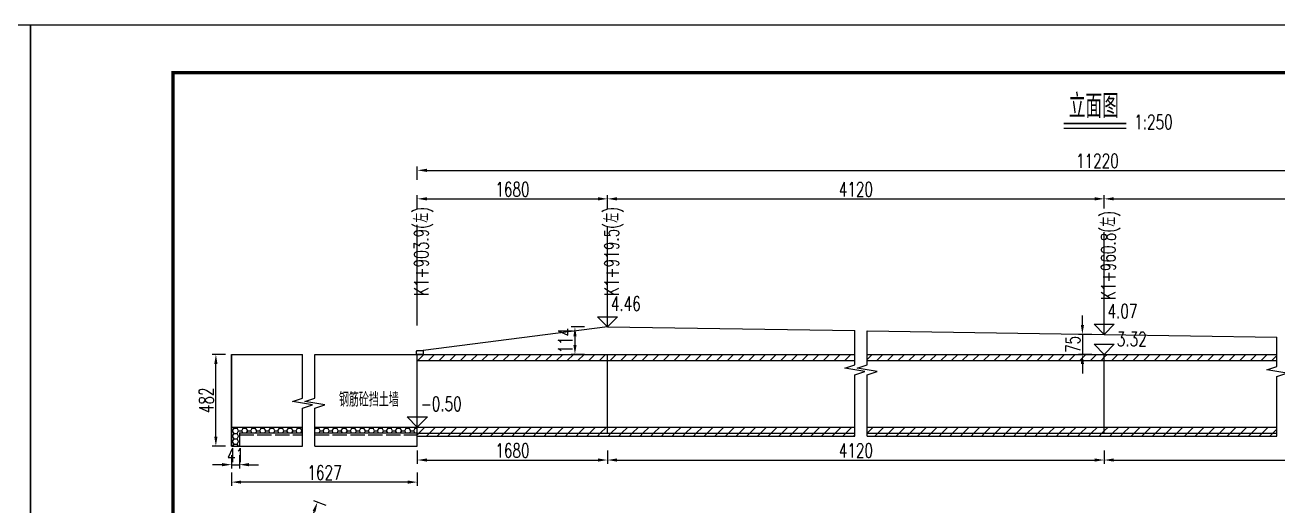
# Model space of a CAD drawing. Header units: millimetres. Extents: x -475 to 1205, y -1212 to 867.
# Drawn here: x 363.7 to 627.2, y 765.9 to 866.9 of the extents above; entities that cross this region are included whole.
import ezdxf
from ezdxf.enums import TextEntityAlignment as Align

# ---------------------------------------------------------------- set-up
doc = ezdxf.new("R2010")
doc.units = ezdxf.units.MM
doc.header["$LTSCALE"] = 0.25
doc.header["$PDMODE"] = 32
doc.header["$PDSIZE"] = 0.5
doc.linetypes.add('ACAD_ISO02W100', pattern=[15, 12, -3])
for name, color, linetype in [('图框', 7, 'Continuous'), ('填充', 8, 'Continuous'), ('帽石', 2, 'Continuous'), ('文字', 7, 'Continuous'), ('标注', 4, 'Continuous'), ('次轮廓线', 7, 'Continuous'), ('箱体', 1, 'Continuous'), ('虚线', 2, 'ACAD_ISO02W100')]:
    doc.layers.add(name, color=color, linetype=linetype)
doc.styles.get("Standard").update_dxf_attribs({"font": 'simplex1.shx', "width": 0.7, "bigfont": 'hztxt.shx'})
doc.dimstyles.new('STANDARD-250', dxfattribs={"dimscale": 0, "dimtxt": 3, "dimasz": 2, "dimexe": 0.8, "dimexo": 1, "dimgap": 0.5, "dimtad": 1, "dimdec": 0, "dimlfac": 25, "dimzin": 9, "dimdsep": 46, "dimtxsty": 'Standard', "dimcen": 0.5, "dimclrd": 256, "dimclre": 256, "dimclrt": 7, "dimadec": 0, "dimazin": 2, "dimtfac": 1, "dimtdec": 0, "dimtix": 1, "dimtmove": 2, "dimatfit": 3, "dimfxl": 0, "dimtolj": 1, "dimtzin": 0, "dimlwd": -1, "dimlwe": -1, "dimarcsym": 0})
pattern_1 = [(45, (0, 4.3855), (-1.122532, 1.122532), [])]
pattern_2 = [(45, (0, 2.3855), (-1.122532, 1.122532), [])]
pattern_3 = [(0, (0, 2.3855), (0.9525, 0.549926), [0.635, -1.27]), (120, (0, 2.3855), (-0.9524999, 0.5499262), [0.635, -1.27]), (60, (0, 2.3855), (1e-07, 1.0998522), [-1.27, 0.635])]

# ---------------------------------------------------------------- blocks, each defined once
blk = doc.blocks.new('*D119')
at = {"layer": 'Defpoints', "color": 0}
for p in [(446.2, 780.31), (486.2, 780.31), (486.2, 775.52)]:
    blk.add_point(p, dxfattribs=at)
at = {"layer": '标注'}
for p, q in [((446.2, 777.52), (446.2, 774.72)), ((486.2, 777.52), (486.2, 774.72)), ((448.2, 775.52), (484.2, 775.52))]:
    blk.add_line(p, q, dxfattribs=at)
for points in [[(448.2, 775.85), (448.2, 775.19), (446.2, 775.52)], [(484.2, 775.85), (484.2, 775.19), (486.2, 775.52)]]:
    blk.add_solid(points, dxfattribs=at)
at = {"layer": '标注', "color": 7, "insert": (466.2, 777.52), "char_height": 3, "attachment_point": 5}
blk.add_mtext('\\A1;1680', dxfattribs=at)
blk = doc.blocks.new('*D120')
at = {"layer": 'Defpoints', "color": 0}
for p in [(486.2, 780.31), (590.66, 780.31), (590.66, 775.52)]:
    blk.add_point(p, dxfattribs=at)
at = {"layer": '标注'}
for p, q in [((486.2, 777.52), (486.2, 774.72)), ((590.66, 777.52), (590.66, 774.72)), ((488.2, 775.52), (588.66, 775.52))]:
    blk.add_line(p, q, dxfattribs=at)
for points in [[(488.2, 775.85), (488.2, 775.19), (486.2, 775.52)], [(588.66, 775.85), (588.66, 775.19), (590.66, 775.52)]]:
    blk.add_solid(points, dxfattribs=at)
at = {"layer": '标注', "color": 7, "insert": (538.43, 777.52), "char_height": 3, "attachment_point": 5}
blk.add_mtext('\\A1;4120', dxfattribs=at)
blk = doc.blocks.new('*D121')
at = {"layer": 'Defpoints', "color": 0}
for p in [(590.66, 780.31), (680.26, 780.31), (680.26, 775.52)]:
    blk.add_point(p, dxfattribs=at)
at = {"layer": '标注'}
for p, q in [((590.66, 777.52), (590.66, 774.72)), ((680.26, 777.52), (680.26, 774.72)), ((592.66, 775.52), (678.26, 775.52))]:
    blk.add_line(p, q, dxfattribs=at)
for points in [[(592.66, 775.85), (592.66, 775.19), (590.66, 775.52)], [(678.26, 775.85), (678.26, 775.19), (680.26, 775.52)]]:
    blk.add_solid(points, dxfattribs=at)
at = {"layer": '标注', "color": 7, "insert": (635.46, 777.52), "char_height": 3, "attachment_point": 5}
blk.add_mtext('\\A1;4120', dxfattribs=at)
blk = doc.blocks.new('*D123')
at = {"layer": 'Defpoints', "color": 0}
for p in [(407.15, 774.02), (446.2, 774.02), (407.15, 770.88)]:
    blk.add_point(p, dxfattribs=at)
at = {"layer": '标注'}
for p, q in [((407.15, 772.88), (407.15, 770.08)), ((446.2, 772.88), (446.2, 770.08)), ((444.2, 770.88), (409.15, 770.88))]:
    blk.add_line(p, q, dxfattribs=at)
for points in [[(409.15, 771.21), (409.15, 770.55), (407.15, 770.88)], [(444.2, 771.21), (444.2, 770.55), (446.2, 770.88)]]:
    blk.add_solid(points, dxfattribs=at)
at = {"layer": '标注', "color": 7, "insert": (426.68, 772.88), "char_height": 3, "attachment_point": 5}
blk.add_mtext('\\A1;1627', dxfattribs=at)
blk = doc.blocks.new('*D124')
at = {"layer": 'Defpoints', "color": 0}
for p in [(403.83, 797.72), (407.15, 797.72), (407.15, 778.44)]:
    blk.add_point(p, dxfattribs=at)
at = {"layer": '标注'}
for p, q in [((405.83, 797.72), (403.03, 797.72)), ((403.83, 780.44), (403.83, 795.72)), ((405.83, 778.44), (403.03, 778.44))]:
    blk.add_line(p, q, dxfattribs=at)
for points in [[(403.5, 795.72), (404.17, 795.72), (403.83, 797.72)], [(403.5, 780.44), (404.17, 780.44), (403.83, 778.44)]]:
    blk.add_solid(points, dxfattribs=at)
at = {"layer": '标注', "color": 7, "insert": (401.83, 788.08), "char_height": 3, "attachment_point": 5, "rotation": 90}
blk.add_mtext('\\A1;482', dxfattribs=at)
blk = doc.blocks.new('*D125')
at = {"layer": 'Defpoints', "color": 0}
for p in [(407.15, 778.44), (408.8, 778.44), (408.8, 774.54)]:
    blk.add_point(p, dxfattribs=at)
at = {"layer": '标注'}
for p, q in [((407.15, 776.54), (407.15, 773.74)), ((408.8, 776.54), (408.8, 773.74)), ((405.15, 774.54), (403.15, 774.54)), ((407.15, 774.54), (408.8, 774.54)), ((410.8, 774.54), (412.8, 774.54))]:
    blk.add_line(p, q, dxfattribs=at)
for points in [[(405.15, 774.88), (405.15, 774.21), (407.15, 774.54)], [(410.8, 774.88), (410.8, 774.21), (408.8, 774.54)]]:
    blk.add_solid(points, dxfattribs=at)
at = {"layer": '标注', "color": 7, "insert": (407.98, 776.54), "char_height": 3, "attachment_point": 5}
blk.add_mtext('\\A1;41', dxfattribs=at)
blk = doc.blocks.new('*D131')
at = {"layer": 'Defpoints', "color": 0}
for p in [(486.2, 830.4), (446.2, 813.01), (486.2, 813.01)]:
    blk.add_point(p, dxfattribs=at)
at = {"layer": '标注'}
for p, q in [((446.2, 828.4), (446.2, 831.2)), ((448.2, 830.4), (484.2, 830.4)), ((486.2, 828.4), (486.2, 831.2))]:
    blk.add_line(p, q, dxfattribs=at)
for points in [[(448.2, 830.74), (448.2, 830.07), (446.2, 830.4)], [(484.2, 830.74), (484.2, 830.07), (486.2, 830.4)]]:
    blk.add_solid(points, dxfattribs=at)
at = {"layer": '标注', "color": 7, "insert": (466.2, 832.4), "char_height": 3, "attachment_point": 5}
blk.add_mtext('\\A1;1680', dxfattribs=at)
blk = doc.blocks.new('*D132')
at = {"layer": 'Defpoints', "color": 0}
for p in [(590.66, 830.4), (486.2, 814.29), (590.66, 814.29)]:
    blk.add_point(p, dxfattribs=at)
at = {"layer": '标注'}
for p, q in [((486.2, 828.4), (486.2, 831.2)), ((488.2, 830.4), (588.66, 830.4)), ((590.66, 828.4), (590.66, 831.2))]:
    blk.add_line(p, q, dxfattribs=at)
for points in [[(488.2, 830.74), (488.2, 830.07), (486.2, 830.4)], [(588.66, 830.74), (588.66, 830.07), (590.66, 830.4)]]:
    blk.add_solid(points, dxfattribs=at)
at = {"layer": '标注', "color": 7, "insert": (538.43, 832.4), "char_height": 3, "attachment_point": 5}
blk.add_mtext('\\A1;4120', dxfattribs=at)
blk = doc.blocks.new('*D133')
at = {"layer": 'Defpoints', "color": 0}
for p in [(680.26, 830.4), (590.66, 814.29), (680.26, 814.29)]:
    blk.add_point(p, dxfattribs=at)
at = {"layer": '标注'}
for p, q in [((590.66, 828.4), (590.66, 831.2)), ((592.66, 830.4), (678.26, 830.4)), ((680.26, 828.4), (680.26, 831.2))]:
    blk.add_line(p, q, dxfattribs=at)
for points in [[(592.66, 830.74), (592.66, 830.07), (590.66, 830.4)], [(678.26, 830.74), (678.26, 830.07), (680.26, 830.4)]]:
    blk.add_solid(points, dxfattribs=at)
at = {"layer": '标注', "color": 7, "insert": (635.46, 832.4), "char_height": 3, "attachment_point": 5}
blk.add_mtext('\\A1;4120', dxfattribs=at)
blk = doc.blocks.new('*D135')
at = {"layer": 'Defpoints', "color": 0}
for p in [(732.26, 836.39), (446.2, 808.34), (732.26, 807.01)]:
    blk.add_point(p, dxfattribs=at)
at = {"layer": '标注'}
for p, q in [((446.2, 834.39), (446.2, 837.19)), ((448.2, 836.39), (730.26, 836.39)), ((732.26, 834.39), (732.26, 837.19))]:
    blk.add_line(p, q, dxfattribs=at)
for points in [[(448.2, 836.73), (448.2, 836.06), (446.2, 836.39)], [(730.26, 836.73), (730.26, 836.06), (732.26, 836.39)]]:
    blk.add_solid(points, dxfattribs=at)
at = {"layer": '标注', "color": 7, "insert": (589.23, 838.39), "char_height": 3, "attachment_point": 5}
blk.add_mtext('\\A1;11220', dxfattribs=at)
blk = doc.blocks.new('*D167')
at = {"layer": 'Defpoints', "color": 0}
for p in [(486.2, 803.48), (479.35, 797.72), (486.2, 797.72)]:
    blk.add_point(p, dxfattribs=at)
at = {"layer": '标注'}
for p, q in [((481.35, 803.48), (478.55, 803.48)), ((479.35, 801.48), (479.35, 799.72)), ((481.35, 797.72), (478.55, 797.72))]:
    blk.add_line(p, q, dxfattribs=at)
for points in [[(479.02, 801.48), (479.69, 801.48), (479.35, 803.48)], [(479.02, 799.72), (479.69, 799.72), (479.35, 797.72)]]:
    blk.add_solid(points, dxfattribs=at)
at = {"layer": '标注', "color": 7, "insert": (477.35, 800.6), "char_height": 3, "attachment_point": 5, "rotation": 90}
blk.add_mtext('\\A1;114', dxfattribs=at)
blk = doc.blocks.new('*D168')
at = {"layer": 'Defpoints', "color": 0}
for p in [(590.66, 801.92), (586.07, 797.72), (590.66, 797.72)]:
    blk.add_point(p, dxfattribs=at)
at = {"layer": '标注'}
for p, q in [((586.07, 803.92), (586.07, 805.92)), ((588.07, 801.92), (585.27, 801.92)), ((586.07, 801.92), (586.07, 797.72)), ((588.07, 797.72), (585.27, 797.72)), ((586.07, 795.72), (586.07, 793.72))]:
    blk.add_line(p, q, dxfattribs=at)
for points in [[(585.74, 803.92), (586.41, 803.92), (586.07, 801.92)], [(585.74, 795.72), (586.41, 795.72), (586.07, 797.72)]]:
    blk.add_solid(points, dxfattribs=at)
at = {"layer": '标注', "color": 7, "insert": (584.07, 799.82), "char_height": 3, "attachment_point": 5, "rotation": 90}
blk.add_mtext('\\A1;75', dxfattribs=at)
blk = doc.blocks.new('series')
at = {"width": 0.75}
for tag, height, p in [('页码', 4, (-35, -19)), ('图名', 5, (-220, -282)), ('图号', 5, (-20, -282))]:
    blk.add_attdef(tag, text='', height=height, dxfattribs=at).set_placement(p, align=Align.MIDDLE_CENTER)
blk = doc.blocks.new('*D607')
at = {"layer": 'Defpoints', "color": 0}
for p in [(428.39, 765.44), (420.97, 755.19), (424.18, 754.01)]:
    blk.add_point(p, dxfattribs=at)
at = {"layer": '标注'}
for p, q in [((427.06, 765.94), (424.43, 766.91)), ((424.49, 764.75), (421.66, 757.07)), ((422.85, 754.5), (420.22, 755.47))]:
    blk.add_line(p, q, dxfattribs=at)
for points in [[(424.18, 764.87), (424.8, 764.64), (425.18, 766.63)], [(421.35, 757.19), (421.97, 756.96), (420.97, 755.19)]]:
    blk.add_solid(points, dxfattribs=at)
at = {"layer": '标注', "color": 7, "insert": (421.2, 761.6), "char_height": 3, "attachment_point": 5, "rotation": 69.7738}
blk.add_mtext('\\A1;305', dxfattribs=at)
blk = doc.blocks.new('123')
at = {"layer": '图框', "color": 2}
blk.add_lwpolyline([(370.03, 635.68), (370.03, 932.68), (-49.97, 932.68), (-49.97, 635.68)], close=True, dxfattribs=at)

msp = doc.modelspace()

# ---------------------------------------------------------------- hatches: boundary and pattern name
at = {"layer": '填充'}
h = msp.add_hatch(dxfattribs=at)
h.set_pattern_fill('ANSI31', color=256, scale=0.5, style=0)
h.set_pattern_definition(pattern_1)
h.paths.add_polyline_path([(446.2, 797.72), (446.2, 796.44), (486.2, 796.44), (486.2, 797.72)])
h = msp.add_hatch(dxfattribs=at)
h.set_pattern_fill('ANSI31', color=256, scale=0.5, style=0)
h.set_pattern_definition(pattern_1)
h.paths.add_polyline_path([(486.2, 796.44), (538.208, 796.44), (538.208, 797.72), (486.2, 797.72)])
h = msp.add_hatch(dxfattribs=at)
h.set_pattern_fill('ANSI31', color=256, scale=0.5, style=0)
h.set_pattern_definition(pattern_1)
h.paths.add_polyline_path([(540.787, 797.72), (540.787, 796.44), (590.659, 796.44), (590.659, 797.72)])
h = msp.add_hatch(dxfattribs=at)
h.set_pattern_fill('ANSI31', color=256, scale=0.5, style=0)
h.set_pattern_definition(pattern_1)
h.paths.add_polyline_path([(590.659, 796.44), (626.956, 796.44), (626.956, 797.72), (590.659, 797.72)])
h = msp.add_hatch(dxfattribs=at)
h.set_pattern_fill('HONEY', color=256, scale=0.2, style=0)
h.set_pattern_definition(pattern_3)
h.paths.add_polyline_path([(407.151, 778.44), (408.8, 778.44), (408.8, 781.24), (422.051, 781.24), (422.051, 782.44), (407.151, 782.44)])
h = msp.add_hatch(dxfattribs=at)
h.set_pattern_fill('HONEY', color=256, scale=0.2, style=0)
h.set_pattern_definition(pattern_3)
h.paths.add_polyline_path([(424.63, 782.44), (424.63, 781.24), (446.2, 781.24), (446.2, 782.44)])
h = msp.add_hatch(dxfattribs=at)
h.set_pattern_fill('ANSI31', color=256, scale=0.5, style=0)
h.set_pattern_definition(pattern_2)
h.paths.add_polyline_path([(446.2, 782.44), (446.2, 781.16), (486.2, 781.16), (486.2, 782.44)])
h = msp.add_hatch(dxfattribs=at)
h.set_pattern_fill('ANSI31', color=256, scale=0.5, style=0)
h.set_pattern_definition(pattern_2)
h.paths.add_polyline_path([(446.2, 781.16), (446.2, 780.56), (538.208, 780.56), (538.208, 781.16)])
h = msp.add_hatch(dxfattribs=at)
h.set_pattern_fill('ANSI31', color=256, scale=0.5, style=0)
h.set_pattern_definition(pattern_2)
h.paths.add_polyline_path([(486.2, 781.16), (538.208, 781.16), (538.208, 782.44), (486.2, 782.44)])
h = msp.add_hatch(dxfattribs=at)
h.set_pattern_fill('ANSI31', color=256, scale=0.5, style=0)
h.set_pattern_definition(pattern_2)
h.paths.add_polyline_path([(540.787, 782.44), (540.787, 781.16), (590.659, 781.16), (590.659, 782.44)])
h = msp.add_hatch(dxfattribs=at)
h.set_pattern_fill('ANSI31', color=256, scale=0.5, style=0)
h.set_pattern_definition(pattern_2)
h.paths.add_polyline_path([(540.787, 780.56), (626.956, 780.56), (626.956, 781.16), (540.787, 781.16)])
h = msp.add_hatch(dxfattribs=at)
h.set_pattern_fill('ANSI31', color=256, scale=0.5, style=0)
h.set_pattern_definition(pattern_2)
h.paths.add_polyline_path([(590.659, 781.16), (626.956, 781.16), (626.956, 782.44), (590.659, 782.44)])

# ---------------------------------------------------------------- linework, layer by layer
at = {"ltscale": 2}
for p, q in [((446.2, 781.16), (538.208, 781.16)), ((446.2, 780.56), (538.208, 780.56)), ((540.787, 781.16), (626.956, 781.16)), ((540.787, 780.56), (626.956, 780.56))]:
    msp.add_line(p, q, dxfattribs=at)
at = {"const_width": 0.7}
msp.add_lwpolyline([(774.834, 856.915), (394.834, 856.915), (394.834, 579.915), (774.834, 579.915), (774.834, 856.915)], dxfattribs=at)
at = {"ltscale": 2}
for points in [[(486.2, 803.48), (447.437, 798.52)], [(486.2, 803.48), (538.208, 802.703)], [(538.208, 780.56), (538.208, 793.414), (540.308, 794.114), (536.108, 794.814), (538.208, 795.514), (538.208, 802.703)], [(540.787, 780.56), (540.787, 793.414), (542.887, 794.114), (538.687, 794.814), (540.787, 795.514), (540.787, 802.664)], [(540.787, 802.664), (590.659, 801.92), (626.956, 801.369)], [(626.956, 780.56), (626.956, 793.051), (629.056, 793.751), (624.856, 794.451), (626.956, 795.151), (626.956, 801.369)], [(422.051, 778.44), (422.051, 786.384), (424.151, 787.084), (419.951, 787.784), (422.051, 788.484), (422.051, 797.72)], [(424.63, 778.44), (424.63, 786.384), (426.73, 787.084), (422.53, 787.784), (424.63, 788.484), (424.63, 797.72)]]:
    msp.add_lwpolyline(points, dxfattribs=at)
at = {"layer": '帽石'}
msp.add_lwpolyline([(445.994, 798.32), (446.2, 798.52), (447.437, 798.52), (447.437, 797.72), (446.2, 797.72), (446.2, 797.72), (445.994, 797.72)], close=True, dxfattribs=at)
at = {"layer": '文字'}
msp.add_line((582.142, 845.237), (595.3, 845.237), dxfattribs=at)
at = {"layer": '文字', "const_width": 0.4}
msp.add_lwpolyline([(582.142, 846.237), (595.3, 846.237)], dxfattribs=at)
at = {"layer": '次轮廓线'}
for p, q in [((446.2, 803.8), (446.2, 824.907)), ((486.2, 803.48), (486.2, 824.587)), ((590.659, 801.92), (590.659, 823.427))]:
    msp.add_line(p, q, dxfattribs=at)
for points in [[(484.079, 805.601), (488.322, 805.601), (486.2, 803.48)], [(588.538, 804.041), (592.781, 804.041), (590.659, 801.92)], [(588.538, 799.841), (592.781, 799.841), (590.659, 797.72)], [(444.079, 784.561), (448.322, 784.561), (446.2, 782.44)]]:
    msp.add_lwpolyline(points, close=True, dxfattribs=at)
at = {"layer": '箱体'}
for p, q in [((407.151, 797.72), (407.151, 778.44)), ((407.151, 797.72), (422.051, 797.72)), ((407.151, 778.44), (407.151, 797.72)), ((424.63, 797.72), (446.2, 797.72)), ((446.2, 797.72), (538.208, 797.72)), ((446.2, 778.44), (446.2, 797.72)), ((446.2, 796.44), (538.208, 796.44)), ((486.2, 782.44), (486.2, 797.72)), ((486.2, 781.16), (486.2, 797.72)), ((540.787, 797.72), (626.956, 797.72)), ((540.787, 796.44), (626.956, 796.44)), ((590.659, 781.16), (590.659, 797.72)), ((407.151, 782.44), (422.051, 782.44)), ((408.8, 781.24), (408.8, 778.44)), ((408.8, 781.24), (422.051, 781.24)), ((424.63, 782.44), (446.2, 782.44)), ((424.63, 781.24), (446.2, 781.24)), ((446.2, 782.44), (538.208, 782.44)), ((540.787, 782.44), (626.956, 782.44)), ((407.151, 778.44), (422.051, 778.44)), ((424.63, 778.44), (446.2, 778.44))]:
    msp.add_line(p, q, dxfattribs=at)
at = {"layer": '虚线'}
for p, q in [((408.8, 780.84), (422.051, 780.84)), ((424.63, 780.84), (446.2, 780.84))]:
    msp.add_line(p, q, dxfattribs=at)

# ---------------------------------------------------------------- block references
ref = msp.add_blockref('series', (784.834, 866.915))
ref.add_attrib('页码', '第  1  页    共  1  页', dxfattribs={"height": 4, "width": 0.75}).set_placement((749.834, 847.915), align=Align.MIDDLE_CENTER)
ref.add_attrib('图名', 'K1+960.8路侧箱涵一般布置图', dxfattribs={"height": 5, "width": 0.75}).set_placement((564.834, 584.915), align=Align.MIDDLE_CENTER)
ref.add_attrib('图号', 'S4-8-11', dxfattribs={"height": 4.8, "width": 0.7}).set_placement((764.834, 584.915), align=Align.MIDDLE_CENTER)
at = {"layer": '标注'}
for p in [(-5.191, -65.766), (414.809, -65.766)]:
    msp.add_blockref('123', p, dxfattribs=at)

# ---------------------------------------------------------------- texts
at = {"layer": '文字', "width": 0.7}
for s, height, p in [('立面图', 5, (588.477, 849.907)), ('1:250', 3, (601.014, 846.536)), ('钢筋砼挡土墙', 3, (436.016, 788.238))]:
    msp.add_text(s, height=height, dxfattribs=at).set_placement(p, align=Align.MIDDLE_CENTER)
for s, p in [('K1+903.9(左)', (449.447, 809.986)), ('K1+919.5(左)', (489.447, 809.986)), ('K1+960.8(左)', (593.906, 809.158))]:
    msp.add_text(s, height=3, rotation=90, dxfattribs=at).set_placement(p, align=Align.BOTTOM_LEFT)
for s, p in [('4.46', (486.894, 805.959)), ('4.07', (591.353, 804.399)), ('3.32', (593.304, 798.522)), ('-0.50', (446.894, 784.919))]:
    msp.add_text(s, height=3, dxfattribs=at).set_placement(p, align=Align.BOTTOM_LEFT)

# ---------------------------------------------------------------- dimensions: what is measured, and where the dimension line sits
at = {"layer": '标注'}
for base, p1, p2, text, override, picture, middle in [((732.259, 836.394), (446.2, 808.345), (732.259, 807.012), '11220', {"dimscale": 1, "dimzin": 8}, '*D135', (589.23, 838.394)), ((486.2, 830.403), (446.2, 813.012), (486.2, 813.012), '1680', {"dimscale": 1, "dimzin": 8}, '*D131', (466.2, 832.403)), ((590.659, 830.403), (486.2, 814.292), (590.659, 814.292), '4120', {"dimscale": 1, "dimzin": 8}, '*D132', (538.43, 832.403)), ((680.259, 830.403), (590.659, 814.292), (680.259, 814.292), '4120', {"dimscale": 1, "dimzin": 8}, '*D133', (635.459, 832.403)), ((486.2, 775.521), (446.2, 780.311), (486.2, 780.311), '1680', {"dimscale": 1, "dimzin": 8}, '*D119', (466.2, 777.521)), ((590.659, 775.521), (486.2, 780.311), (590.659, 780.311), '4120', {"dimscale": 1, "dimzin": 8}, '*D120', (538.43, 777.521)), ((680.259, 775.521), (590.659, 780.311), (680.259, 780.311), '4120', {"dimscale": 1, "dimzin": 8}, '*D121', (635.459, 777.521)), ((407.151, 770.881), (446.2, 774.018), (407.151, 774.018), '1627', {"dimscale": 1}, '*D123', (426.676, 772.881))]:
    dim = msp.add_linear_dim(base=base, p1=p1, p2=p2, text=text, dimstyle='STANDARD-250', override=override, dxfattribs=at)
    dim.commit()
    dim.dimension.update_dxf_attribs({"geometry": picture, "text_midpoint": middle})
for base, p1, p2, text, picture, middle in [((479.352, 797.72), (486.2, 803.48), (486.2, 797.72), '114', '*D167', (477.352, 800.6)), ((586.073, 797.72), (590.659, 801.92), (590.659, 797.72), '75', '*D168', (584.073, 799.82))]:
    dim = msp.add_linear_dim(base=base, p1=p1, p2=p2, angle=90, text=text, dimstyle='STANDARD-250', override={"dimscale": 1}, dxfattribs=at)
    dim.commit()
    dim.dimension.update_dxf_attribs({"geometry": picture, "text_midpoint": middle})
dim = msp.add_linear_dim(base=(403.833, 797.72), p1=(407.151, 778.44), p2=(407.151, 797.72), angle=90, dimstyle='STANDARD-250', override={"dimscale": 1}, dxfattribs=at)
dim.commit()
dim.dimension.update_dxf_attribs({"geometry": '*D124', "text_midpoint": (401.833, 788.08)})
dim = msp.add_aligned_dim(p1=(407.151, 778.44), p2=(408.8, 778.44), distance=-3.895, text='41', dimstyle='STANDARD-250', override={"dimscale": 1}, dxfattribs=at)
dim.commit()
dim.dimension.update_dxf_attribs({"geometry": '*D125', "text_midpoint": (407.975, 776.544)})
dim = msp.add_aligned_dim(p1=(428.395, 765.445), p2=(424.182, 754.011), distance=-3.423, dimstyle='STANDARD-250', override={"dimscale": 1}, dxfattribs=at)
dim.commit()
dim.dimension.update_dxf_attribs({"geometry": '*D607', "text_midpoint": (421.2, 761.603)})

doc.saveas('drawing.dxf')
